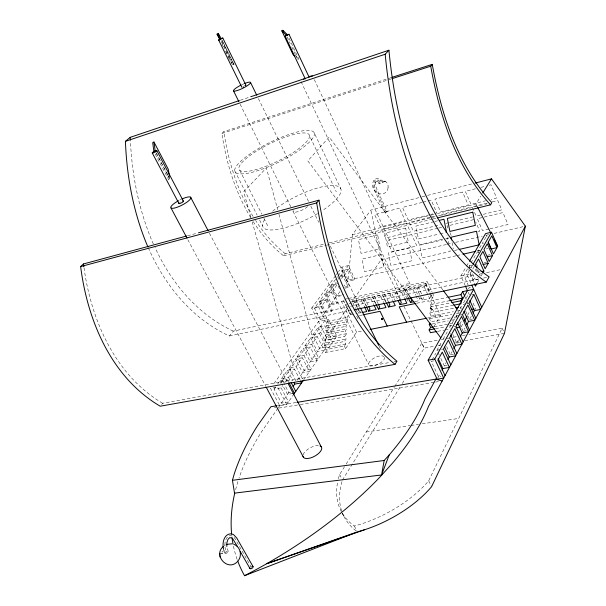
<?xml version="1.0" encoding="UTF-8"?>
<svg xmlns="http://www.w3.org/2000/svg" width="606" height="606" viewBox="0 0 606 606"><rect width="100%" height="100%" fill="white"/><g stroke="black" fill="none" stroke-linecap="round" stroke-linejoin="round"><path stroke-width="0.45" stroke-dasharray="3.03 2.27" d="M455.863 255.808L348.23 280.108L352.344 234.681L370.955 210.04L421.185 197.041M430.063 308.477C431.669 310.916 431.267 306.659 430.237 308.181M431.071 309.007C430.654 307.272 429.684 309.416 431.252 308.704M342.39 513.373A149.485 75.864 -24.4 0 0 354.336 526.031A83.272 41.147 -27.6 0 0 428.707 480.823L502.139 328.141L468.923 334.33M437.812 377.917L440.259 373.417M440.842 358.472L444.342 365.926L446.107 362.676M446.599 346.541L450.417 354.745L452.114 351.624M452.803 334.504L456.765 343.079L458.454 339.974M459.674 323.649L463.173 331.293L464.953 328.02M465.711 311.196L469.529 319.604L471.301 316.347M474.4 310.651L475.551 308.537L472.089 300.864M461.189 326.854L463.007 323.551M467.544 315.287L469.809 311.151M459.878 323.99L461.264 321.468M477.255 282.926L479.543 278.828L473.407 280.131L468.711 269.64M481.126 276.003L482.505 273.533M439.289 355.161L436.956 350.2L441.91 341.383M443.16 339.163L448.357 329.906M449.629 327.641L455.235 317.673M456.947 317.703L456.174 316.006L461.62 306.303M467.62 295.622L462.658 304.462L466.234 303.742M432.146 359.714L435.737 353.321M468.362 289.062L469.241 287.494L471.013 287.123M473.407 280.131L474.536 278.139L478.036 277.389M476.271 268.935L477.793 272.367L478.664 270.837M465.272 285.729L460.863 275.942L469.953 273.973L472.279 269.92M472.741 269.109L474.134 266.678L477.02 273.162M469.423 270.534L467.067 274.609L471.476 284.426M471.301 267.269L472.71 264.822M434.078 326.452L440.441 315.499L429.957 292.842M467.521 268.829L463.764 275.306L468.15 285.055M469.908 267.776L469.135 266.049L470.559 263.602M471.029 262.792L472.445 260.345M473.771 258.065L476.854 252.755L478.588 252.361M478.679 252.611L477.929 250.907L481.27 245.142M485.86 237.241L482.27 243.43L483.982 243.036M460.863 275.942L466.09 266.988M466.559 266.17L468.938 262.103M450.379 317.976L430.896 321.794L429.548 318.9L431.177 316.135L453.394 311.719M431.177 316.135L429.722 313.014L431.707 309.674L452.94 305.386M431.707 309.674L430.457 306.977L432.07 304.273L449.576 300.69M432.07 304.273L430.51 300.902L433.775 295.804L432.601 293.266M430.866 296.41L425.495 284.812L418.064 286.411L416.776 288.456L422.177 300.031L429.609 298.485L430.866 296.41L433.775 295.804M422.177 300.031L423.442 297.963L422.291 295.486M414.822 301.553L418.307 300.834L419.579 298.766L423.442 297.963M350.813 299.644L425.859 283.479L427.132 281.434L432.214 292.425M416.776 288.456L424.223 286.865L425.495 284.812M437.487 213.524L475.937 203.964L480.8 196.117M342.473 479.997L400.316 386.711M402.308 383.492L424.245 348.109L434.388 346.246M338.39 478.725A149.485 75.864 -24.4 0 1 339.61 474.506L345.632 464.885M346.132 464.082L394.294 387.143M394.801 386.348L421.874 343.094L437.562 340.171M407.785 296.773L405.111 291.092L412.966 289.418L414.254 287.373L418.057 295.508M405.111 291.092L406.421 289.054L414.254 287.373M397.309 298.887L394.976 293.963L401.763 292.516L403.081 290.471L406.565 297.872M394.976 293.963L396.294 291.925L403.081 290.471M385.817 301.303L383.484 296.417L390.196 294.986L391.529 292.948L396.574 303.561M383.484 296.417L384.825 294.387L391.529 292.948M352.094 312.832L349.73 313.332L346.927 317.4L347.965 319.491L346.352 321.831L347.427 324.013L345.814 326.376L346.943 328.649L345.329 331.027L346.624 333.648L344.799 336.345L346.132 339.019L344.503 341.443L345.761 343.966L344.337 346.102L324.255 349.957L325.52 352.457L345.594 348.624L356.586 332.111L362.04 331.035M375.629 303.356L373.251 298.425L380.856 296.796L382.204 294.766L385.757 302.189M373.251 298.425L374.614 296.395L382.204 294.766M366.259 306.235L363.479 300.508L371.001 298.902L372.372 296.879L375.531 303.439M358.085 313.332L359.464 311.302L361.161 310.946M357.404 308.098L359.782 312.984L360.706 311.62M363.479 300.508L364.857 298.485L372.372 296.879M357.487 307.242L354.313 300.75L352.919 302.765L345.526 304.341L350.707 314.862L351.631 313.514M325.52 352.457L336.769 336.042L328.497 319.476L318.453 321.559L273.261 384.484M357.002 307.287L354.616 302.402L361.608 300.909L362.986 298.887L366.554 306.227M286.729 404.505L277.533 387.075L270.503 388.325L279.707 405.679L286.729 404.505L293.493 394.68M303.795 379.72L333.421 336.701L336.769 336.042M345.761 343.966L325.717 347.836L324.452 345.344L326.119 342.935L346.132 339.019M354.616 302.402L356.01 300.387L362.986 298.887M346.624 333.648L326.649 337.61L324.786 340.292L344.799 336.345M277.919 408.239L261.209 432.275A408.035 204.873 -20.6 0 0 238.991 478.232M278.366 407.596L289.873 391.052M297.41 380.212L347.958 307.515M326.649 337.61L325.354 335.02L327.005 332.656L346.943 328.649M327.005 332.656L325.876 330.406L327.528 328.058L347.427 324.013M327.528 328.058L326.445 325.907L329.528 321.544M347.965 319.491L328.096 323.574L327.058 321.506L328.497 319.476M356.586 332.111L341.579 301.636L342.996 299.629L349.73 313.332M281.078 387.848L288.501 401.937L281.487 403.119L274.063 389.082L281.078 387.848L282.601 385.696M284.631 382.825L287.176 379.235L288.464 381.704M283.638 382.772L281.495 378.674L288.464 377.409L294.418 368.993L300.773 381.242M295.955 380.886L289.191 367.887L296.107 366.6L302.364 357.752L309.446 371.516L302.583 372.773L295.493 359.055L302.364 357.752M303.962 355.487L311.022 369.236L304.167 370.486L297.107 356.798L303.962 355.487L310.075 346.852L317.036 360.502L310.227 361.774L303.258 348.185L310.075 346.852M311.757 344.473L318.695 358.093L311.901 359.373L304.954 345.806L311.757 344.473L317.294 336.641L324.142 350.177L317.392 351.472L310.53 337.989L317.294 336.641M319.483 333.542L326.301 347.049L319.559 348.352L312.741 334.898L319.483 333.542L324.884 325.907L331.618 339.322L324.922 340.648M280.275 383.227L326.732 317.938L321.112 306.689L325.839 300.197L331.399 311.386L324.755 312.787L320.059 319.332L314.423 308.128L319.188 301.644L325.839 300.197M331.399 311.386L332.194 310.264L326.642 299.091L331.482 292.44L336.974 303.545L330.368 304.969L325.558 311.673L319.998 300.538L324.877 293.902L331.482 292.44M336.974 303.545L337.921 302.22L331.323 303.644L325.839 292.592L330.815 285.805L337.383 284.328M345.208 288.13L348.465 287.403L349.435 286.032L344.102 275.094L348.48 269.079L353.76 279.957L347.283 281.419L344.019 285.964M353.76 279.957L354.692 278.646L348.367 265.595L341.898 267.102L338.534 271.662M274.063 389.082L275.594 386.939M277.639 384.075L280.192 380.492L287.176 379.235M281.495 378.674L287.494 370.274L294.418 368.993M289.191 367.887L295.493 359.055M297.107 356.798L303.258 348.185M304.954 345.806L310.53 337.989M312.741 334.898L318.18 327.278L324.884 325.907M331.323 303.644L336.239 296.796L342.799 295.357M335.58 279.321L331.512 284.865L336.928 295.842L339.936 291.645M336.83 285.085L332.436 291.122L325.839 292.592M341.602 278.533L343.117 276.45L348.465 287.403M326.74 338.027L311.666 308.083L318.37 306.636L336.148 282.32M340.587 276.238L348.367 265.595M338.14 275.836L342.004 270.579L348.48 269.079M311.666 308.083L335.739 275.45M336.3 274.692L337.974 272.42M148.319 247.793C164.62 284.956 191.852 318.915 229.424 335.982L233.348 331.126L349.677 306.462M253.24 221.607C261.391 234.56 271.586 246.271 283.57 255.815L285.274 253.74L323.831 244.203M161.65 404.444L162.62 403.27L390.423 362.358M250.71 217.615C235.264 192.004 226.205 162.923 221.91 133.426L223.856 131.6L390.931 77.704M221.925 551.945L224.038 550.468L225.008 553.149A1.856 0.742 -26 0 0 227.583 552.642A1.856 0.742 -26 0 0 227.697 551.263A1.856 0.742 -26 0 0 225.046 552.71L221.561 553.187M224.197 545.688L225.356 544.953M234.037 64.698L230.712 59.115L229.606 59.668L232.893 65.266L234.037 64.698L222.008 40.155M297.713 59.479L298.766 58.956L288.161 36.383M155.189 154.053L168.695 179.664L169.96 179.035M240.309 100.255L251.058 96.642M221.91 133.426L392.021 78.666M385.219 181.444L381.356 182.641A1.273 0.515 -29.1 0 1 379.757 183.838A1.273 0.515 -29.1 0 1 379.401 183.073A1.273 0.515 -29.1 0 1 381.242 182.398L385.219 181.444L380.507 181.005C375.296 173.036 369.698 185.05 374.281 189.792L384.802 212.403M187.519 235.779L197.556 233.06M422.094 196.806L426.662 195.624M427.578 195.39L472.332 183.815M422.17 202.404L402.467 207.449L408.239 220.016L429.715 214.675M423.071 202.177L431.131 200.109L436.873 212.895L430.608 214.448M475.415 188.777L465.332 191.36L471.029 204.389L485.679 200.745M480.914 187.368L485.497 186.194M489.163 185.262L490.996 184.792L496.662 198.01L491.171 199.374M352.344 234.681L430.162 215.342M431.078 215.115L433.82 214.433M429.919 217.319L409.338 222.417L413.413 231.287L440.236 224.781M430.813 217.1L435.282 215.994M469.37 207.555L441.759 214.388L442.494 216.031M486.762 203.245L472.119 206.873L476.142 216.069L481.626 214.736M492.254 201.889L497.746 200.525L501.745 209.858L482.543 214.516M329.338 242.839L431.245 217.645M432.161 217.418L437.668 216.054M438.585 215.827L487.239 203.798M283.57 255.815L325.695 245.438M326.611 245.21L431.927 219.266M432.843 219.039L436.502 218.137M434.017 221.667L415.936 226.099L418.398 238.946L439.229 233.984M434.919 221.448L437.63 220.781M445.804 223.432L448.569 222.758M449.485 222.538L472.475 216.956M437.835 228.265L414.602 233.871L419.822 245.241L442.865 239.832M438.729 228.045L443.198 226.97M473.65 219.622L446.986 226.061L448.47 229.371M440.138 233.772L445.569 232.477M442.16 239.332L419.496 244.672L422.026 257.898L450.19 251.46L449.675 248.778M445.789 238.484L447.599 238.052L448.637 243.415M446.546 238.961L448.395 238.529L446.91 235.226M477.892 231.598L479.725 231.166L475.672 221.925M488.853 229.023L482.467 230.522L477.308 218.743L502.904 212.57L508.025 224.515L489.769 228.81M446.41 244.498L381.242 259.641L352.2 301.417L474.581 275.185M447.326 244.286L451.917 243.218M455.591 242.37L482.209 236.181M485.883 235.333L488.633 234.689M494.14 233.408L523.508 226.591M340.034 276.025L344.102 275.094M454.523 250.475L458.174 249.642M340.67 277.01L343.117 276.45M456.788 255.603L462.302 254.353M477.02 251.035L479.778 250.414M486.217 248.96L488.057 248.543M477.929 250.907L479.657 250.52M331.512 284.865L338.072 283.388M487.466 255.262L490.034 254.687M344.556 287.123L349.435 286.032M484.05 262.64L486.641 262.072M469.135 266.049L473.521 265.087M336.928 295.842L343.481 294.41M468.87 267.829L474.134 266.678M319.998 300.538L326.642 299.091M344.844 299.235L347.617 298.629M348.541 298.432L427.132 281.434M341.579 301.636L344.344 301.038M477.793 272.367L480.406 271.806M314.423 308.128L321.112 306.689M351.548 301.341L354.313 300.75M479.179 274.192L482.861 273.404M486.542 272.617L500.344 269.662M350.594 306.265L479.854 278.858M483.543 278.078L489.08 276.904M229.424 335.982L351.366 310.393M320.059 319.332L326.732 317.938M350.707 314.862L357.161 313.522M359.782 312.984L361.532 312.62M327.058 321.506L346.927 317.4M416.678 303.242L428.609 300.781L435.865 316.4M359.426 315.575L362.123 315.022M430.51 300.902L447.099 297.478M472.059 294.713L473.831 294.349M326.445 325.907L346.352 321.831M430.457 306.977L450.773 302.849M325.876 330.406L345.814 326.376M467.128 303.561L468.915 303.205M429.722 313.014L454.72 308M325.354 335.02L345.329 331.027M457.098 310.984L460.802 310.249M427.616 318.036L440.441 315.499M429.548 318.9L451.818 314.499M456.462 313.582L460.174 312.847L461.181 315.059M456.174 316.006L459.787 315.294M460.689 315.12L462.499 314.764M454.091 317.249L457.803 316.521M431.972 324.051L448.22 320.892M451.834 320.188L455.447 319.483M324.452 345.344L344.503 341.443M469.529 319.604L473.104 318.915M434.191 326.702L453.144 323.036M435.456 328.679L445.402 326.77M449.023 326.073L452.644 325.377M454.197 326.77L456.023 326.422M437.676 331.338L444.009 330.134M444.918 329.959L450.341 328.922M463.173 331.293L466.787 330.611M441.251 339.489L449.622 337.959M453.243 337.254L456.932 336.565M462.469 335.535L465.234 335.02M438.077 345.564L440.842 345.056M455.598 342.352L459.287 341.67M464.817 340.655L504.465 333.376M456.765 343.079L459.5 342.579M436.956 350.2L440.683 349.526M441.615 349.351L443.478 349.018M394.142 361.691L396.93 361.191M450.417 354.745L454.106 354.086M433.714 360.881L431.245 361.32L438.502 376.659L440.963 376.243M290.539 392.294L288.797 392.597L284.07 383.59M444.342 365.926L447.13 365.441M292.751 393.529L287.524 394.43L281.919 383.772M277.404 405.649L296.046 402.528M278.858 408.08L299.387 404.679M300.318 404.52L434.684 382.234M435.616 382.075L438.411 381.613M366.221 432.002L410.126 425.571M411.057 425.435L418.534 424.344M422.268 423.799L458.697 418.466M219.819 553.422L225.008 553.149L223.962 550.809M274.404 407.49L276.162 407.861M233.348 331.126C197.632 314.59 171.028 282.744 155.022 247.362M162.62 403.27C115.238 375.243 91.203 320.286 83.999 267.632M285.274 253.74C273.594 244.385 263.61 232.969 255.58 220.357M295.19 55.199L298.766 58.956M408.399 294.713L307.81 160.848L329.194 137.047L442.986 290.092M253.058 216.38C237.347 190.648 228.204 161.317 223.856 131.6M251.482 567.534L235.272 539.082A10.06 6.083 86.2 0 0 226.629 538.12A10.06 6.083 86.2 0 0 226.667 552.316M379.106 183.709C376.023 177.134 374.205 182.724 376.637 188.784L387.113 211.327A1.273 0.409 -25 0 1 385.53 212.456A1.273 0.409 -25 0 1 385.234 211.812A1.273 0.409 -25 0 1 387.113 211.327M187.86 239.696L265.837 386.469M342.329 513.403L344.488 517.486M280.192 380.492L281.487 382.954M354.336 526.031L356.972 531.038M156.462 153.424L169.521 178.209M155.939 152.644L169.869 179.081M209.434 233.189L287.433 382.212M287.494 370.274L293.009 380.848M339.61 474.506L341.655 478.429M288.464 377.409L290.607 381.522M296.107 366.6L302.864 379.651M475.937 203.964L477.217 206.464M318.18 327.278L326.119 342.935M234.734 170.809L257.095 215.047M259.633 220.061L262.587 225.902M239.794 170.392L261.792 214.054M263.913 218.251L267.716 225.803M318.37 306.636L333.421 336.701M344.337 346.102L345.594 348.624M319.188 301.644L324.755 312.787M324.877 293.902L330.368 304.969M240.127 104.194L290.963 207.123M293.046 211.342L368.668 364.479M428.707 480.823L431.184 485.853M330.815 285.805L336.239 296.796M221.932 40.193L233.954 64.736M337.587 276.586L339.231 279.942M221.834 41.003L230.712 59.115M356.729 316.135L358.707 320.173M221.281 41.572L232.893 65.266M221.932 44.026L223.144 46.495M225.568 51.434L229.204 58.843M338.216 286.024L340.299 290.266M258.414 98.619L308.78 201.919M310.84 206.161L318.711 222.288M330.3 246.059L360.1 307.189M379.136 346.246L380.379 348.791M342.004 270.579L347.283 281.419M356.01 300.387L359.578 307.696M357.881 308.053L359.464 311.302M352.919 302.765L355.699 308.454M356.101 309.272L357.29 311.704M400.263 298.766L381.242 259.641L370.955 210.04M403.99 306.424L410.603 320.036M411.019 320.885L424.245 348.109L421.874 343.094M361.608 300.909L363.986 305.81M341.898 267.102L348.23 280.108M153.386 243.991L152.56 242.302C139.009 210.29 131.979 175.763 130.449 141.092M364.857 298.485L368.024 305.023M371.001 298.902L373.781 304.651M380.856 296.796L383.621 302.583M374.614 296.395L378.174 303.788M309.537 135.782A39.132 9.582 -26.2 0 1 257.474 169.21A39.132 9.582 -26.2 0 1 255.558 151.727A39.132 9.582 -26.2 0 1 309.537 135.782L336.277 191.784M384.825 294.387L387.938 300.894M314.203 132.805A44.117 10.802 -26.2 0 1 258.444 170.445A44.117 10.802 -26.2 0 1 251.051 153.227A44.117 10.802 -26.2 0 1 314.203 132.805L340.814 188.754M390.196 294.986L392.923 300.712M396.294 291.925L399.399 298.478M406.952 298.69L408.111 301.159M401.763 292.516L404.49 298.273M301.099 81.727L399.286 289.623M406.421 289.054L409.088 294.728M287.1 36.905L290.244 43.594M291.819 46.935L297.319 58.646M418.435 296.326L419.579 298.766M412.966 289.418L415.633 295.122M416.019 295.94L418.307 300.834M314.332 79.628L410.262 284.593A6.037 2.288 -25 0 1 402.816 290.198A6.037 2.288 -25 0 1 401.263 286.555A6.037 2.288 -25 0 1 410.262 284.593M385.961 211.865L375.462 189.284A6.871 3.295 75.1 0 1 375.076 180.247A6.871 3.295 75.1 0 1 380.22 183.103M418.064 286.411L421.905 294.66M425.859 283.479L432.525 297.879M425.639 283.532L429.563 291.994M424.223 286.865L429.609 298.485M449.152 331.626L450.349 334.201M460.28 306.886L461.363 309.272M464.946 296.735L468.029 303.538M468.241 292.327L469.4 294.887M469.953 273.973L473.968 282.941M449.947 232.674L451.432 235.984M228.318 551.483L226.864 547.263M502.139 328.141L503.806 331.883M472.604 273.821L474.536 278.139M476.437 264.065L477.573 266.64M477.43 269.556L480.3 276.025M486.3 235.264L487.019 236.923M250.907 217.289L243.695 191.829L266.36 167.923L277.722 209.737M252.194 221.834L292.887 365.509M278.957 214.282L312.529 337.898M452.053 242.62L453.265 248.892M167.809 174.339L168.695 179.664M356.025 530.826A149.19 76.432 -24.4 0 1 342.519 513.32M341.579 510.729A149.19 76.432 -24.4 0 1 342.208 480.846M237.12 559.33A408.035 204.873 -20.6 0 1 233.219 545.059M235.613 489.603A408.035 204.873 -20.6 0 1 238.128 480.853M303.129 454.795A10.37 4.75 -28.5 0 1 318.392 445.592M384.522 357.282A8.719 3.666 -26.1 0 1 374.281 365.623A8.719 3.666 -26.1 0 1 370.645 360.532A8.719 3.666 -26.1 0 1 383.954 356.495M307.636 206.623A9.158 2.666 -26.2 0 1 297.713 211.736A9.158 2.666 -26.2 0 1 293.183 210.517M179.777 200.033A11.241 2.772 -27.4 0 1 181.088 199.389M272.677 211.206A43.367 12.643 -26.2 0 1 332.141 185.489A43.367 12.643 -26.2 0 1 322.21 210.668M317.483 213.623A43.367 12.643 -26.2 0 1 273.912 229.848A43.367 12.643 -26.2 0 1 265.882 217.902M241.802 84.726A9.499 1.803 -26.3 0 1 244.013 83.742M341.466 511.775A149.485 75.864 -24.4 0 1 337.64 482.058M250.634 567.019A1.818 0.917 -31.9 0 1 251.429 566.527M179.921 202.298A2.53 0.621 -27.4 0 1 180.452 201.965M244.18 85.605A2.28 0.432 -26.2 0 1 244.695 85.393M388.067 187.625C387.635 196.798 372.599 195.624 373.796 186.398C374.22 177.247 389.302 178.361 388.067 187.625M399.505 208.206L374.599 214.577L380.401 226.947L405.285 220.758L399.505 208.206M462.583 192.064L434.926 199.139L440.66 211.948L468.286 205.07L462.583 192.064M406.384 223.144L381.507 229.303L385.605 238.037L410.459 232.007L406.384 223.144M377.659 234.961L358.472 239.665L361.032 253.308L380.257 248.733L377.659 234.961M405.664 228.091L384.795 233.212L387.416 247.028L408.33 242.052L405.664 228.091M411.648 234.583L386.795 240.582L392.044 251.77L416.875 245.938L411.648 234.583M381.356 254.512L362.108 259.035L364.464 271.594L383.75 267.193L381.356 254.512M409.451 247.915L388.514 252.831L390.923 265.557L411.906 260.769L409.451 247.915"/><path stroke-width="0.91" d="M389.188 454.977L384.174 460.484L381.568 474.968L389.188 454.977A242.953 102.3 -30.2 0 0 424.942 399.104L435.835 379.136L442.145 380.992M475.066 183.103L491.511 178.853L525.349 226.159L504.465 333.376L431.601 486.686A83.113 41.458 -27.7 0 1 358.275 531.636M222.803 38.011L218.668 40.064L222.803 38.011L245.9 85.211M237.113 561.929C227.651 571.587 212.956 555.323 223.182 546.536M381.848 474.93L234.514 493.132L232.446 480.308L234.257 473.907A409.164 202.836 -20.7 0 1 257.603 425.609L270.882 406.74L276.472 405.8M525.349 226.159L428.472 406.437A242.4 103.429 -30.3 0 1 393.006 462.575L379.424 477.619A242.4 103.429 -30.3 0 1 244.529 575.7A408.035 204.873 -20.6 0 1 237.757 561.088M442.024 370.183L442.903 368.562L449.425 367.441L442.266 352.147L437.827 360.153L445.069 375.553M447.872 359.434L449.19 356.995L455.651 355.851L448.379 340.186L443.478 349.018L450.849 364.797M453.818 348.495L455.515 345.375L461.908 344.208L454.765 328.687L449.622 337.959L456.871 353.593M460.143 336.868L462.249 332.989L468.582 331.8L461.567 316.438L456.023 326.422L463.143 341.913M466.734 324.74L468.521 321.468L474.778 320.263L467.893 305.045L462.499 314.764L469.491 330.103M473.074 313.09L474.4 310.651L480.603 309.424L473.831 294.349L468.915 303.205L475.786 318.392M464.37 321.066L467.09 316.112M354.131 309.81L486.239 282.093L489.08 276.904C459.151 255.929 439.07 224.069 423.98 191.39C404.247 146.788 393.552 98.642 388.923 50.215L251.058 96.642M434.737 359.025L443.713 378.076L437.131 379.174L428.139 360.199L434.737 359.025L473.672 289.335L462.636 291.63L460.924 294.63L448.023 297.288M476.801 283.744L475.422 286.206L474.331 283.76M482.967 272.708L483.891 271.056L478.551 258.989L475.271 264.701L476.71 267.935M488.186 263.368L485.179 268.753L479.861 256.709L482.914 251.392L488.186 263.368L482.997 264.504M492.489 255.664L489.231 261.504L483.974 249.543L487.285 243.771L492.489 255.664L487.345 256.808M496.965 247.657L493.458 253.929L488.269 242.059L491.83 235.855L496.965 247.657L491.004 248.998L488.065 242.279M428.139 360.199L467.476 290.622L465.635 286.547M451.697 302.659L460.931 300.781L462.476 298.054L460.924 294.63M473.18 264.011L491.527 232.219L497.685 246.369L494.269 239.718M436.774 331.512L430.442 332.717L429.124 329.899L430.578 327.399L433.29 326.876M469.415 261.284L485.573 233.605L491.527 232.219M430.578 327.399L429.26 324.581L430.078 323.187M437.418 217.91L490.534 204.828L491.83 202.662C457.341 164.734 441.138 113.936 432.252 64.372L391.832 77.409M186.603 236.022L83.439 263.966L80.651 266.587C87.453 320.642 111.428 377.538 160.204 406.209L395.021 364.373L396.93 361.191C349.079 321.96 328.785 259.224 318.983 200.169L198.473 232.81M482.747 192.981L491.511 178.853M408.171 297.591L410.459 302.462L411.754 300.394L410.61 297.97M398.081 300.523L400.028 304.629L401.339 302.568L399.786 299.296M386.598 302.932L388.552 307.007L389.878 304.962L388.325 301.705M376.031 304.182L378.409 309.113L379.75 307.068L378.568 304.606M366.653 307.053L368.637 311.143L370.001 309.105L368.812 306.651M293.493 394.68L303.288 380.462M293.092 386.423L294.705 384.106L301.621 382.878L300.773 381.242M237.916 561.005C242.468 555.899 240.521 546.801 233.984 544.377M392.021 78.666L430.722 66.206L432.252 64.372M80.651 266.587L316.68 202.919L318.983 200.169M147.902 246.945C133.661 213.6 126.813 177.49 125.412 141.349L385.189 54.229L388.923 50.215M125.412 141.349L130.199 137.342L239.415 100.558M217.084 34.141L218.205 33.588L221.182 38.458L220.031 39.034L217.084 34.141L219.917 39.905M294.751 56.335L292.971 54.449L281.835 30.815L282.873 30.3L287.373 34.709L285.153 36.178L305.28 78.939M153.947 142.009L152.72 142.622L153.886 151.576L155.159 150.947L153.947 142.009L168.294 169.294L169.506 176.384M244.529 575.7L357.411 531.871L266.663 563.724L364.38 529.818M226.568 544.377L231.931 543.817M439.441 220.342L443.956 219.236L446.478 232.257M459.083 249.43L479.157 244.847L476.498 231.257L451.008 237.249L451.531 239.938M463.226 254.149L475.18 251.452M481.278 271.617L483.891 271.056M362.403 312.438L366.766 311.529L364.388 306.628M368.637 311.143L376.159 309.583L374.175 305.477M378.409 309.113L385.999 307.537L384.022 303.409M388.552 307.007L395.256 305.613L393.309 301.523M400.028 304.629L406.815 303.22L404.876 299.099M410.459 302.462L413.951 301.735M415.761 303.432L399.24 306.848L406.543 322.218M363.017 314.832L380.098 311.31L387.196 326.051M449.576 300.69L462.476 298.054M453.864 305.197L461.249 303.704M455.651 307.81L458.431 307.257M370.137 329.429L426.7 318.218M471.529 309.34L473.937 308.855M429.26 324.581L431.071 324.233M429.124 329.899L434.547 328.853M456.257 324.68L458.068 324.331M455.765 327.891L460.287 327.028M292.751 393.529L294.493 393.233L288.895 382.53M296.978 402.376L435.835 379.136M232.446 480.308L384.174 460.484M230.969 533.803C223.637 534 221.94 543.733 223.614 549.392M309.052 77.068L288.979 34.284L286.305 35.216L281.835 30.815M285.153 36.178L288.979 34.284M231.901 537.931L229.697 537.651L228.076 539.242L226.864 542.734L226.803 546.506M231.34 533.825L233.515 534.59L236.794 538.067L253.028 566.58M486.239 282.093C456 261.194 435.706 229.197 420.488 196.359C400.558 151.477 389.802 102.997 385.189 54.229M395.021 364.373C346.882 325.149 326.498 262.163 316.68 202.919M490.534 204.828C455.879 166.855 439.623 115.897 430.722 66.206M408.967 295.47L440.789 337.822M443.547 290.85L457.068 309.037M232.606 538.552L237.446 546.589M240.218 551.46L249.937 568.481M171.021 208.01L186.974 238.029M266.276 387.302L303.492 457.356M152.242 152.932L178.899 203.411M156.833 150.659A2.568 0.523 -27.2 0 1 153.454 152.841A2.568 0.523 -27.2 0 1 153.326 151.894A2.568 0.523 -27.2 0 1 156.833 150.659L183.413 201.169M190.587 197.185L208.116 230.674M288.312 383.886L321.18 446.675M293.857 382.477L294.705 384.106M291.039 382.348L295.758 391.393M477.642 207.29L490.86 233.068M233.461 90.695L238.878 101.664M218.205 33.588L219.417 36.057M218.668 40.064L241.817 87.241M250.573 82.53L256.762 95.233M360.509 308.037L378.727 345.397M438.123 358.404L442.903 368.562M282.873 30.3L283.669 31.989M444.592 347.14L449.19 356.995M450.743 335.065L455.515 345.375M457.575 322.778L462.249 332.989M460.931 300.781L461.552 302.152M463.923 311.355L468.521 321.468M469.885 300.629L474.4 310.651M462.636 291.63L464.56 295.88M471.839 285.244L481.74 307.31M83.439 263.966L83.863 266.716M219.819 553.422L219.917 554.679M219.993 555.687L220.107 557.088M130.199 137.342L130.388 140.153M233.045 544.158A408.035 204.873 -20.6 0 1 232.037 537.795M231.636 534.136A408.035 204.873 -20.6 0 1 234.757 493.102M320.044 445.925A10.37 4.75 -28.5 0 1 315.537 455.704A10.37 4.75 -28.5 0 1 302.992 456.22M303.621 79.265A6.439 1.326 -25.7 0 1 304.977 78.477M309.416 76.507A6.439 1.326 -25.7 0 1 312.401 75.97M181.951 198.995A11.241 2.772 -27.4 0 1 189.557 199.972A11.241 2.772 -27.4 0 1 172.771 208.328A11.241 2.772 -27.4 0 1 178.497 200.715M244.718 83.454A9.499 1.803 -26.3 0 1 248.566 84.832A9.499 1.803 -26.3 0 1 234.477 91.127A9.499 1.803 -26.3 0 1 241.067 85.09M252.24 566.299A1.818 0.917 -31.9 0 1 252.967 567.307A1.818 0.917 -31.9 0 1 250.982 568.723A1.818 0.917 -31.9 0 1 249.914 567.966M182.664 201.048A2.53 0.621 -27.4 0 1 182.967 201.836A2.53 0.621 -27.4 0 1 179.959 203.457A2.53 0.621 -27.4 0 1 179.141 202.942M245.741 85.537A2.28 0.432 -26.2 0 1 245.46 85.772M243.544 86.855A2.28 0.432 -26.2 0 1 243.029 87.059M381.477 318.923C381.909 320.839 383.189 318.142 381.477 318.923M381.666 318.635C382.098 320.544 383.378 317.847 381.666 318.635M472.771 212.176L447.357 218.402L449.887 231.447L475.354 225.379L472.771 212.176"/></g></svg>
